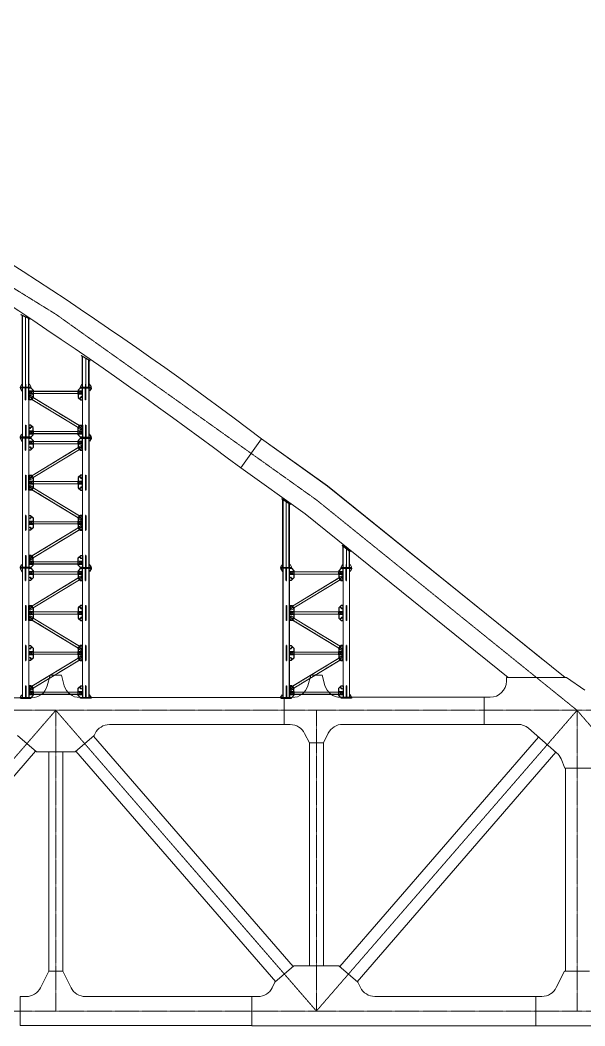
# Model space of a CAD drawing. Extents: x -2876908 to 633791, y -1383861 to 872234.
# Drawn here: x -404600 to -376429, y 749153 to 799314 of the extents above; entities that cross this region are included whole.
import ezdxf

# ---------------------------------------------------------------- set-up
doc = ezdxf.new("R2010")
doc.units = 0
doc.header["$LTSCALE"] = 5
doc.header["$MEASUREMENT"] = 0
doc.linetypes.add('CENTER', pattern=[2, 1.25, -0.25, 0.25, -0.25])
doc.linetypes.add('DASHED', pattern=[0.75, 0.5, -0.25])
doc.layers.get('0').update_dxf_attribs({"linetype": 'CONTINUOUS', "lineweight": 25})
for name, color, linetype, lineweight in [('3中心线', 6, 'CENTER', 18), ('5标注', 3, 'CONTINUOUS', 15), ('7边界线', 8, 'CONTINUOUS', 15), ('DIM', 3, 'CONTINUOUS', 0), ('STGJ_BOLT_THIN', 9, 'CONTINUOUS', 0), ('STXT_XG_END_THIN', 2, 'CONTINUOUS', 0), ('STXT_XG_THIN', 2, 'CONTINUOUS', 0), ('STXT_XG_TNDSH', 6, 'DASHED', 0)]:
    doc.layers.add(name, color=color, linetype=linetype, lineweight=lineweight)
doc.layers.add('M_Prof', color=2, linetype='CONTINUOUS')
doc.layers.add('M_Profx', color=2, linetype='CONTINUOUS')

# ---------------------------------------------------------------- blocks, each defined once
blk = doc.blocks.new('f234w2')
at = {"layer": '3中心线'}
for p, q in [((271704, 1526), (258704, -13474)), ((258704, 1526), (271704, 1526)), ((271704, 1526), (284704, -13474)), ((284704, 1526), (271704, 1526)), ((271704, 1526), (271704, -13474)), ((297704, 1526), (284704, -13474)), ((284704, 1526), (297704, 1526)), ((284704, 1526), (284704, -13474)), ((297704, 1526), (310704, -13474)), ((310704, 1526), (297704, 1526)), ((297704, 1526), (297704, -13474)), ((258704, -13474), (271704, -13474)), ((284704, -13474), (271704, -13474)), ((284704, -13474), (297704, -13474)), ((310704, -13474), (297704, -13474))]:
    blk.add_line(p, q, dxfattribs=at)
at = {"layer": '7边界线'}
for p, q in [((280928, 13615), (281961, 15065)), ((285262, 12712), (281961, 15065)), ((284144, 11327), (280928, 13615)), ((297104, 3154), (285262, 12712)), ((294270, 3154), (284144, 11327)), ((271419, 3273), (271275, 2740)), ((271419, 3273), (271988, 3273)), ((271988, 3273), (272129, 2752)), ((284419, 3285), (284275, 2752)), ((284419, 3285), (284988, 3285)), ((284988, 3285), (285129, 2764)), ((294177, 3154), (297175, 3154)), ((294177, 3154), (294177, 2974)), ((298095, 2530), (297175, 3154)), ((270502, 2150), (268732, 2150)), ((272901, 2162), (274681, 2162)), ((274681, 2162), (283101, 2162)), ((283502, 2162), (283101, 2162)), ((283101, 2162), (283101, 812)), ((285901, 2174), (286312, 2174)), ((293077, 2174), (286312, 2174)), ((293077, 2174), (293377, 2174)), ((293077, 824), (293077, 2174)), ((274381, 812), (274681, 812)), ((274681, 812), (283101, 812)), ((283101, 812), (283401, 812)), ((286312, 824), (286012, 824)), ((293077, 824), (286312, 824)), ((294756, 824), (293077, 824)), ((296686, -590), (295280, 629)), ((270734, -546), (269791, 272)), ((272673, -546), (273616, 272)), ((273578, 239), (283541, -11257)), ((273616, 272), (273665, 370)), ((284117, 370), (284354, -104)), ((285297, 382), (285054, -104)), ((295786, 190), (285866, -11257)), ((284354, -104), (284354, -11224)), ((284354, -104), (285054, -104)), ((285054, -104), (285054, -11224)), ((270696, -513), (260733, -12009)), ((272673, -546), (270734, -546)), ((271354, -546), (271354, -11481)), ((272054, -546), (272054, -11481)), ((272711, -513), (282674, -12009)), ((296654, -562), (286733, -12009)), ((297089, -1357), (296905, -897)), ((298960, -1357), (297089, -1357)), ((297130, -1357), (297130, -11481)), ((270940, -12308), (271354, -11481)), ((271354, -11481), (272054, -11481)), ((272467, -12308), (272054, -11481)), ((283579, -11224), (282636, -12041)), ((285828, -11224), (283579, -11224)), ((285828, -11224), (286771, -12041)), ((296670, -12300), (297080, -11481)), ((298328, -11481), (297080, -11481)), ((282503, -12308), (282636, -12041)), ((286900, -12300), (286771, -12041)), ((269925, -12750), (270225, -12750)), ((269925, -12750), (269925, -14198)), ((273482, -12750), (273182, -12750)), ((273482, -12750), (281487, -12750)), ((281487, -12750), (281787, -12750)), ((281487, -12750), (281487, -14206)), ((287616, -12742), (287916, -12742)), ((295655, -12742), (287916, -12742)), ((295655, -12742), (295955, -12742)), ((295655, -12742), (295655, -14214)), ((281487, -14198), (269925, -14198)), ((281487, -14206), (295655, -14206)), ((307042, -14214), (295655, -14214))]:
    blk.add_line(p, q, dxfattribs=at)
for centre, start, end in [((270502, 2950), 270, 344.8249), ((272901, 2962), 195.1751, 270), ((283502, 2962), 270, 344.8249), ((285901, 2974), 195.1751, 270), ((293377, 2974), 270, 0), ((274381, 12), 90, 153.4349), ((283401, 12), 26.5651, 90), ((286012, 24), 90, 153.4349), ((294756, 24), 49.0856, 90), ((296162, -1195), 21.8014, 49.0856), ((270225, -11950), 270, 333.4349), ((273182, -11950), 206.5651, 270), ((281787, -11950), 270, 333.4349), ((287616, -11942), 206.5651, 270), ((295955, -11942), 270, 333.4349)]:
    blk.add_arc(centre, 800, start, end, dxfattribs=at)
blk = doc.blocks.new('立面图')
at = {"layer": '3中心线'}
blk.add_lwpolyline([(37875, -1387), (50875, 9107), (63875, 18366), (76875, 26391), (89875, 33181), (102875, 38737), (115875, 43058), (128875, 46144), (141875, 47996), (154875, 48613), (167875, 47996), (180875, 46144), (193875, 43058), (206875, 38737), (219875, 33181), (232875, 26391), (245875, 18366), (258875, 9107), (271875, -1387)], dxfattribs=at)
at = {"layer": '7边界线', "ltscale": 0.1}
for p, q in [((255099, 10703), (256132, 12153)), ((259433, 9800), (256132, 12153)), ((258315, 8415), (255099, 10703)), ((270199, 1109), (259433, 9800)), ((268441, 241), (258315, 8415))]:
    blk.add_line(p, q, dxfattribs=at)
for centre, radius, start, end in [((142052, -137707), 188341, 52.72008, 61.04305), ((116915, -173000), 229873, 53.0489, 59.81031)]:
    blk.add_arc(centre, radius, start, end, dxfattribs=at)
at = {"layer": '5标注'}
blk.add_blockref('f234w2', (-25830, -2913), dxfattribs=at)
blk = doc.blocks.new('孔')
blk.add_circle((22022, 20887), 13.3)
at = {"layer": 'STGJ_BOLT_THIN'}
for p, q in [((21992, 20887), (22052, 20887)), ((22022, 20917), (22022, 20857))]:
    blk.add_line(p, q, dxfattribs=at)
blk = doc.blocks.new('6.5M11')
at = {"color": 5}
for p, q in [((128499, 27955), (128499, 28558)), ((128519, 27955), (128519, 28558)), ((128519, 27955), (128499, 27955)), ((128499, 24701), (128499, 23955)), ((128499, 24701), (128519, 24701)), ((128519, 24701), (128519, 23955)), ((128519, 23955), (128499, 23955))]:
    blk.add_line(p, q, dxfattribs=at)
for p, q in [((128499, 28377), (128519, 28377)), ((128499, 28350), (128519, 28350)), ((128499, 28307), (128519, 28307)), ((128499, 28280), (128519, 28280)), ((128499, 28114), (128519, 28114)), ((128499, 28088), (128519, 28088)), ((128499, 28078), (128519, 28078)), ((128499, 28051), (128519, 28051)), ((128499, 26605), (128519, 26605)), ((128499, 26579), (128519, 26579)), ((128499, 26569), (128519, 26569)), ((128499, 26543), (128519, 26543)), ((128499, 26377), (128519, 26377)), ((128499, 26350), (128519, 26350)), ((128499, 26307), (128519, 26307)), ((128499, 26280), (128519, 26280)), ((128499, 26101), (128519, 26101)), ((128499, 26065), (128519, 26065)), ((128519, 24605), (128499, 24605)), ((128519, 24579), (128499, 24579)), ((128519, 24569), (128499, 24569)), ((128519, 24543), (128499, 24543)), ((128519, 24377), (128499, 24377)), ((128519, 24350), (128499, 24350)), ((128519, 24307), (128499, 24307)), ((128519, 24280), (128499, 24280)), ((128519, 24101), (128499, 24101)), ((128519, 24065), (128499, 24065)), ((128519, 22605), (128499, 22605)), ((128519, 22579), (128499, 22579)), ((128519, 22569), (128499, 22569)), ((128519, 22543), (128499, 22543)), ((128519, 22377), (128499, 22377)), ((128519, 22350), (128499, 22350)), ((128519, 22307), (128499, 22307)), ((128519, 22280), (128499, 22280))]:
    blk.add_line(p, q)
at = {"color": 241}
for p, q in [((128499, 26701), (128499, 25955)), ((128519, 26701), (128499, 26701)), ((128519, 26701), (128519, 25955)), ((128499, 25955), (128519, 25955)), ((128499, 22701), (128499, 22093)), ((128499, 22701), (128519, 22701)), ((128519, 22701), (128519, 22093))]:
    blk.add_line(p, q, dxfattribs=at)
at = {"color": 6}
for points in [[(128247, 28578), (128772, 28578), (128772, 28558), (128247, 28558)], [(128247, 22078), (128772, 22078), (128772, 22098), (128247, 22098)]]:
    blk.add_lwpolyline(points, close=True, dxfattribs=at)
for points in [[(128247, 28558), (128247, 28528), (128317, 28408), (128347, 28408)], [(128247, 28558), (128247, 28528), (128317, 28408), (128347, 28408)], [(128247, 22098), (128247, 22128), (128317, 22248), (128347, 22248)], [(128247, 22098), (128247, 22128), (128317, 22248), (128347, 22248)]]:
    blk.add_lwpolyline(points, dxfattribs=at)
at = {"color": 241}
for points in [[(128672, 28558), (128772, 28558), (128882, 28438), (128882, 28109), (128789, 27955), (128672, 27955), (128672, 28558)], [(128672, 24701), (128789, 24701), (128882, 24548), (128882, 24109), (128789, 23955), (128672, 23955), (128672, 24701)]]:
    blk.add_lwpolyline(points, dxfattribs=at)
at = {"color": 5}
for points in [[(128672, 26701), (128761, 26701), (128882, 26580), (128882, 26077), (128761, 25955), (128672, 25955), (128672, 26701)], [(128672, 22701), (128672, 22098), (128772, 22098), (128882, 22218), (128882, 22580), (128761, 22701), (128672, 22701)]]:
    blk.add_lwpolyline(points, dxfattribs=at)
at = {"layer": 'STXT_XG_END_THIN'}
for p, q in [((128347, 28558), (128672, 28558)), ((128347, 22098), (128672, 22098))]:
    blk.add_line(p, q, dxfattribs=at)
at = {"layer": 'STXT_XG_THIN', "color": 2}
for p, q in [((128347, 28558), (128347, 22098)), ((128672, 28558), (128672, 22098))]:
    blk.add_line(p, q, dxfattribs=at)
at = {"layer": 'STXT_XG_TNDSH', "color": 2}
for p, q in [((128355, 28558), (128355, 22098)), ((128664, 28558), (128664, 22098))]:
    blk.add_line(p, q, dxfattribs=at)
for p in [(106715, 7476), (106715, 7406), (106715, 7213), (106775, 7177), (106785, 7476), (106785, 7406), (106715, 5476), (106715, 5406), (106715, 5213), (106785, 5476), (106785, 5406), (106765, 5164), (106715, 3476), (106715, 3406), (106715, 3213), (106775, 3177), (106785, 3476), (106785, 3406)]:
    blk.add_blockref('孔', p)
at = {"xscale": -1, "rotation": 180}
for p in [(106715, 47443), (106765, 47493), (106715, 47251), (106715, 47181), (106785, 47251), (106785, 47181), (106715, 45443), (106775, 45480), (106715, 43443), (106765, 43493), (106715, 43251), (106715, 43181), (106785, 43251), (106785, 43181)]:
    blk.add_blockref('孔', p, dxfattribs=at)
blk = doc.blocks.new('6.5M222')
at = {"color": 241}
for p, q in [((130499, 27955), (130499, 28558)), ((130519, 27955), (130519, 28558)), ((130519, 27955), (130499, 27955)), ((130499, 24701), (130499, 23955)), ((130499, 24701), (130519, 24701)), ((130519, 24701), (130519, 23955)), ((130519, 23955), (130499, 23955))]:
    blk.add_line(p, q, dxfattribs=at)
for p, q in [((130499, 28377), (130519, 28377)), ((130499, 28350), (130519, 28350)), ((130499, 28307), (130519, 28307)), ((130499, 28280), (130519, 28280)), ((130499, 28114), (130519, 28114)), ((130499, 28088), (130519, 28088)), ((130499, 28078), (130519, 28078)), ((130499, 28051), (130519, 28051)), ((130499, 26605), (130519, 26605)), ((130499, 26579), (130519, 26579)), ((130499, 26569), (130519, 26569)), ((130499, 26543), (130519, 26543)), ((130499, 26377), (130519, 26377)), ((130499, 26350), (130519, 26350)), ((130499, 26307), (130519, 26307)), ((130499, 26280), (130519, 26280)), ((130499, 26101), (130519, 26101)), ((130499, 26065), (130519, 26065)), ((130519, 24605), (130499, 24605)), ((130519, 24579), (130499, 24579)), ((130519, 24569), (130499, 24569)), ((130519, 24543), (130499, 24543)), ((130519, 24377), (130499, 24377)), ((130519, 24350), (130499, 24350)), ((130519, 24307), (130499, 24307)), ((130519, 24280), (130499, 24280)), ((130519, 24101), (130499, 24101)), ((130519, 24065), (130499, 24065)), ((130499, 22605), (130519, 22605)), ((130499, 22579), (130519, 22579)), ((130499, 22569), (130519, 22569)), ((130499, 22543), (130519, 22543)), ((130499, 22377), (130519, 22377)), ((130499, 22350), (130519, 22350)), ((130499, 22307), (130519, 22307)), ((130499, 22280), (130519, 22280))]:
    blk.add_line(p, q)
at = {"color": 5}
for p, q in [((130499, 26701), (130499, 25955)), ((130519, 26701), (130499, 26701)), ((130519, 26701), (130519, 25955)), ((130499, 25955), (130519, 25955)), ((130499, 22701), (130499, 22098)), ((130519, 22701), (130499, 22701)), ((130519, 22701), (130519, 22098))]:
    blk.add_line(p, q, dxfattribs=at)
for points in [[(130347, 28558), (130247, 28558), (130137, 28438), (130137, 28077), (130258, 27955), (130347, 27955)], [(130347, 24701), (130258, 24701), (130137, 24580), (130137, 24077), (130258, 23955), (130347, 23955)]]:
    blk.add_lwpolyline(points, dxfattribs=at)
at = {"color": 6}
for points in [[(130772, 28578), (130247, 28578), (130247, 28558), (130772, 28558)], [(130772, 22078), (130247, 22078), (130247, 22098), (130772, 22098)]]:
    blk.add_lwpolyline(points, close=True, dxfattribs=at)
for points in [[(130772, 28558), (130772, 28528), (130702, 28408), (130672, 28408)], [(130772, 28558), (130772, 28528), (130702, 28408), (130672, 28408)], [(130772, 22098), (130772, 22128), (130702, 22248), (130672, 22248)], [(130772, 22098), (130772, 22128), (130702, 22248), (130672, 22248)]]:
    blk.add_lwpolyline(points, dxfattribs=at)
at = {"color": 241}
for points in [[(130347, 26701), (130230, 26701), (130137, 26548), (130137, 26109), (130230, 25955), (130347, 25955), (130347, 26701)], [(130347, 22701), (130347, 22098), (130247, 22098), (130137, 22218), (130137, 22548), (130230, 22701), (130347, 22701)]]:
    blk.add_lwpolyline(points, dxfattribs=at)
at = {"layer": 'STXT_XG_END_THIN'}
for p, q in [((130672, 28558), (130347, 28558)), ((130672, 22098), (130347, 22098))]:
    blk.add_line(p, q, dxfattribs=at)
at = {"layer": 'STXT_XG_THIN', "color": 2}
for p, q in [((130347, 22098), (130347, 28558)), ((130672, 22098), (130672, 28558))]:
    blk.add_line(p, q, dxfattribs=at)
at = {"layer": 'STXT_XG_TNDSH', "color": 2}
for p, q in [((130355, 22098), (130355, 28558)), ((130664, 22098), (130664, 28558))]:
    blk.add_line(p, q, dxfattribs=at)
at = {"xscale": -1}
for p in [(152234, 7476), (152234, 7406), (152304, 7476), (152304, 7406), (152304, 7213), (152254, 7164), (152234, 5476), (152234, 5406), (152244, 5177), (152304, 5476), (152304, 5406), (152304, 5213), (152234, 3476), (152234, 3406), (152254, 3164), (152304, 3476), (152304, 3406), (152304, 3213)]:
    blk.add_blockref('孔', p, dxfattribs=at)
at = {"rotation": 180}
for p in [(152244, 47480), (152304, 47443), (152254, 45493), (152304, 45443), (152244, 43480), (152304, 43443), (152234, 43251), (152234, 43181), (152304, 43251), (152304, 43181)]:
    blk.add_blockref('孔', p, dxfattribs=at)
blk = doc.blocks.new('sahdlfhaskfhkjs')
at = {"layer": 'STXT_XG_END_THIN', "color": 3}
for p, q in [((11556664, 547825), (11556664, 547665)), ((11559299, 547665), (11559299, 547825)), ((11556664, 547665), (11556874, 547665)), ((11556664, 545825), (11556664, 545665)), ((11559299, 545665), (11559299, 545825)), ((11556664, 545665), (11556874, 545665)), ((11556664, 543825), (11556664, 543665)), ((11559299, 543665), (11559299, 543825)), ((11556664, 543665), (11556874, 543665)), ((11556664, 541825), (11556664, 541665)), ((11559299, 541665), (11559299, 541825)), ((11556664, 541665), (11556874, 541665))]:
    blk.add_line(p, q, dxfattribs=at)
at = {"layer": 'STXT_XG_THIN', "color": 3}
for p, q in [((11556874, 547825), (11556664, 547825)), ((11556864, 547825), (11556864, 547665)), ((11556874, 547825), (11556874, 547665)), ((11559089, 547802), (11556874, 547802)), ((11559089, 547825), (11559089, 547665)), ((11559299, 547825), (11559089, 547825)), ((11559099, 547825), (11559099, 547665)), ((11559089, 547688), (11556874, 547688)), ((11559299, 547665), (11559089, 547665)), ((11556874, 545825), (11556664, 545825)), ((11556864, 545825), (11556864, 545665)), ((11556874, 545825), (11556874, 545665)), ((11559089, 545802), (11556874, 545802)), ((11559089, 545825), (11559089, 545665)), ((11559299, 545825), (11559089, 545825)), ((11559099, 545825), (11559099, 545665)), ((11559089, 545688), (11556874, 545688)), ((11559299, 545665), (11559089, 545665)), ((11556874, 543825), (11556664, 543825)), ((11556864, 543825), (11556864, 543665)), ((11556874, 543825), (11556874, 543665)), ((11559089, 543802), (11556874, 543802)), ((11559089, 543825), (11559089, 543665)), ((11559299, 543825), (11559089, 543825)), ((11559099, 543825), (11559099, 543665)), ((11559089, 543688), (11556874, 543688)), ((11559299, 543665), (11559089, 543665)), ((11556874, 541825), (11556664, 541825)), ((11556864, 541825), (11556864, 541665)), ((11556874, 541825), (11556874, 541665)), ((11559089, 541802), (11556874, 541802)), ((11559089, 541825), (11559089, 541665)), ((11559299, 541825), (11559089, 541825)), ((11559099, 541825), (11559099, 541665)), ((11559089, 541688), (11556874, 541688)), ((11559299, 541665), (11559089, 541665))]:
    blk.add_line(p, q, dxfattribs=at)
at = {"layer": 'STXT_XG_THIN', "color": 241}
for p, q in [((11556664, 547530), (11556712, 547609)), ((11556664, 547530), (11556664, 547451)), ((11556664, 547451), (11556787, 547377)), ((11556870, 547513), (11556712, 547609)), ((11556862, 547519), (11556779, 547382)), ((11556870, 547513), (11556787, 547377)), ((11559105, 545997), (11556799, 547396)), ((11559164, 546094), (11556858, 547494)), ((11559176, 546114), (11559093, 545977)), ((11559093, 545977), (11559251, 545881)), ((11559184, 546108), (11559101, 545972)), ((11559299, 546039), (11559176, 546114)), ((11559299, 545960), (11559251, 545881)), ((11559299, 545960), (11559299, 546039)), ((11559105, 545494), (11556799, 544094)), ((11559164, 545396), (11556858, 543997)), ((11559093, 545513), (11559251, 545609)), ((11559176, 545377), (11559093, 545513)), ((11559184, 545382), (11559101, 545519)), ((11559299, 545451), (11559176, 545377)), ((11559299, 545530), (11559251, 545609)), ((11559299, 545530), (11559299, 545451)), ((11556664, 544039), (11556787, 544114)), ((11556664, 543960), (11556664, 544039)), ((11556664, 543960), (11556712, 543881)), ((11556870, 543977), (11556712, 543881)), ((11556862, 543972), (11556779, 544108)), ((11556870, 543977), (11556787, 544114)), ((11556664, 543530), (11556712, 543609)), ((11556664, 543530), (11556664, 543451)), ((11556664, 543451), (11556787, 543377)), ((11556870, 543513), (11556712, 543609)), ((11556862, 543519), (11556779, 543382)), ((11556870, 543513), (11556787, 543377)), ((11559105, 541997), (11556799, 543396)), ((11559164, 542094), (11556858, 543494)), ((11559176, 542114), (11559093, 541977)), ((11559093, 541977), (11559251, 541881)), ((11559184, 542108), (11559101, 541972)), ((11559299, 542039), (11559176, 542114)), ((11559299, 541960), (11559251, 541881)), ((11559299, 541960), (11559299, 542039))]:
    blk.add_line(p, q, dxfattribs=at)
at = {"layer": 'STXT_XG_TNDSH', "color": 3}
for p, q in [((11559089, 547798), (11556874, 547798)), ((11559089, 547692), (11556874, 547692)), ((11559089, 545798), (11556874, 545798)), ((11559089, 545692), (11556874, 545692)), ((11559089, 543798), (11556874, 543798)), ((11559089, 543692), (11556874, 543692)), ((11559089, 541798), (11556874, 541798)), ((11559089, 541692), (11556874, 541692))]:
    blk.add_line(p, q, dxfattribs=at)
at = {"layer": 'STXT_XG_TNDSH', "color": 241}
for p, q in [((11559107, 546000), (11556801, 547400)), ((11559162, 546091), (11556856, 547490)), ((11559107, 545490), (11556801, 544091)), ((11559162, 545400), (11556856, 544000)), ((11559107, 542000), (11556801, 543400)), ((11559162, 542091), (11556856, 543490))]:
    blk.add_line(p, q, dxfattribs=at)
for name, p in [('6.5M11', (11427972, 519417)), ('6.5M222', (11428972, 519417))]:
    blk.add_blockref(name, p)
blk = doc.blocks.new('hsldhflksfdjl')
at = {"color": 5}
for p, q in [((11524943, 547792), (11524943, 548395)), ((11524963, 547792), (11524963, 548395)), ((11524943, 547792), (11524963, 547792)), ((11527943, 546538), (11527943, 545935)), ((11527963, 546538), (11527943, 546538)), ((11527963, 546538), (11527963, 545935))]:
    blk.add_line(p, q, dxfattribs=at)
at = {"color": 241}
for p, q in [((11527943, 547792), (11527943, 548395)), ((11527963, 547792), (11527963, 548395)), ((11527963, 547792), (11527943, 547792)), ((11524943, 546538), (11524943, 545935)), ((11524943, 546538), (11524963, 546538)), ((11524963, 546538), (11524963, 545935))]:
    blk.add_line(p, q, dxfattribs=at)
for p, q in [((11524963, 548213), (11524943, 548213)), ((11524963, 548186), (11524943, 548186)), ((11524963, 548143), (11524943, 548143)), ((11524963, 548116), (11524943, 548116)), ((11524963, 547950), (11524943, 547950)), ((11524963, 547924), (11524943, 547924)), ((11524963, 547914), (11524943, 547914)), ((11524963, 547887), (11524943, 547887)), ((11527943, 548213), (11527963, 548213)), ((11527943, 548186), (11527963, 548186)), ((11527943, 548143), (11527963, 548143)), ((11527943, 548116), (11527963, 548116)), ((11527943, 547950), (11527963, 547950)), ((11527943, 547924), (11527963, 547924)), ((11527943, 547914), (11527963, 547914)), ((11527943, 547887), (11527963, 547887)), ((11524963, 546442), (11524943, 546442)), ((11524963, 546415), (11524943, 546415)), ((11524963, 546405), (11524943, 546405)), ((11524963, 546379), (11524943, 546379)), ((11527943, 546442), (11527963, 546442)), ((11527943, 546415), (11527963, 546415)), ((11527943, 546405), (11527963, 546405)), ((11527943, 546379), (11527963, 546379)), ((11524963, 546213), (11524943, 546213)), ((11524963, 546186), (11524943, 546186)), ((11524963, 546143), (11524943, 546143)), ((11524963, 546116), (11524943, 546116)), ((11527943, 546213), (11527963, 546213)), ((11527943, 546186), (11527963, 546186)), ((11527943, 546143), (11527963, 546143)), ((11527943, 546116), (11527963, 546116))]:
    blk.add_line(p, q)
at = {"color": 6}
for points in [[(11524691, 548415), (11525216, 548415), (11525216, 548395), (11524691, 548395)], [(11528216, 548415), (11527691, 548415), (11527691, 548395), (11528216, 548395)], [(11524691, 545915), (11525216, 545915), (11525216, 545935), (11524691, 545935)], [(11528216, 545915), (11527691, 545915), (11527691, 545935), (11528216, 545935)]]:
    blk.add_lwpolyline(points, close=True, dxfattribs=at)
for points in [[(11524691, 548395), (11524691, 548365), (11524761, 548245), (11524791, 548245)], [(11524691, 548395), (11524691, 548365), (11524761, 548245), (11524791, 548245)], [(11528216, 548395), (11528216, 548365), (11528146, 548245), (11528116, 548245)], [(11528216, 548395), (11528216, 548365), (11528146, 548245), (11528116, 548245)], [(11524691, 545935), (11524691, 545965), (11524761, 546085), (11524791, 546085)], [(11524691, 545935), (11524691, 545965), (11524761, 546085), (11524791, 546085)], [(11528216, 545935), (11528216, 545965), (11528146, 546085), (11528116, 546085)], [(11528216, 545935), (11528216, 545965), (11528146, 546085), (11528116, 546085)]]:
    blk.add_lwpolyline(points, dxfattribs=at)
at = {"color": 241}
for points in [[(11525116, 547792), (11525116, 548395), (11525216, 548395), (11525326, 548275), (11525326, 547945), (11525233, 547792), (11525116, 547792)], [(11527791, 546538), (11527791, 545935), (11527691, 545935), (11527580, 546055), (11527580, 546384), (11527674, 546538), (11527791, 546538)]]:
    blk.add_lwpolyline(points, dxfattribs=at)
at = {"color": 5}
for points in [[(11527791, 547792), (11527791, 548395), (11527691, 548395), (11527580, 548275), (11527580, 547913), (11527701, 547792), (11527791, 547792)], [(11525116, 546538), (11525116, 545935), (11525216, 545935), (11525326, 546055), (11525326, 546416), (11525205, 546538), (11525116, 546538)]]:
    blk.add_lwpolyline(points, dxfattribs=at)
at = {"layer": 'STXT_XG_END_THIN'}
for p, q in [((11524791, 548395), (11525116, 548395)), ((11528116, 548395), (11527791, 548395)), ((11524791, 545935), (11525116, 545935)), ((11528116, 545935), (11527791, 545935))]:
    blk.add_line(p, q, dxfattribs=at)
at = {"layer": 'STXT_XG_END_THIN', "color": 3}
for p, q in [((11525136, 548245), (11525136, 548085)), ((11525136, 548085), (11525346, 548085)), ((11527771, 548085), (11527771, 548245)), ((11525136, 546245), (11525136, 546085)), ((11525136, 546085), (11525346, 546085)), ((11527771, 546085), (11527771, 546245))]:
    blk.add_line(p, q, dxfattribs=at)
at = {"layer": 'STXT_XG_THIN', "color": 2}
for p, q in [((11524791, 548395), (11524791, 545935)), ((11525116, 548395), (11525116, 545935)), ((11527791, 545935), (11527791, 548395)), ((11528116, 545935), (11528116, 548395))]:
    blk.add_line(p, q, dxfattribs=at)
at = {"layer": 'STXT_XG_THIN', "color": 3}
for p, q in [((11525346, 548245), (11525136, 548245)), ((11525336, 548245), (11525336, 548085)), ((11525346, 548245), (11525346, 548085)), ((11527560, 548222), (11525346, 548222)), ((11527560, 548108), (11525346, 548108)), ((11527560, 548245), (11527560, 548085)), ((11527771, 548245), (11527560, 548245)), ((11527771, 548085), (11527560, 548085)), ((11527570, 548245), (11527570, 548085)), ((11525346, 546245), (11525136, 546245)), ((11525336, 546245), (11525336, 546085)), ((11525346, 546245), (11525346, 546085)), ((11527560, 546222), (11525346, 546222)), ((11527560, 546108), (11525346, 546108)), ((11527560, 546245), (11527560, 546085)), ((11527771, 546245), (11527560, 546245)), ((11527771, 546085), (11527560, 546085)), ((11527570, 546245), (11527570, 546085))]:
    blk.add_line(p, q, dxfattribs=at)
at = {"layer": 'STXT_XG_THIN', "color": 241}
for p, q in [((11525136, 547950), (11525184, 548029)), ((11525136, 547950), (11525136, 547871)), ((11525136, 547871), (11525259, 547796)), ((11525342, 547933), (11525184, 548029)), ((11525333, 547938), (11525250, 547801)), ((11525342, 547933), (11525259, 547796)), ((11527576, 546416), (11525271, 547816)), ((11527636, 546514), (11525330, 547913)), ((11527647, 546533), (11527564, 546396)), ((11527564, 546396), (11527723, 546300)), ((11527656, 546528), (11527573, 546391)), ((11527771, 546458), (11527647, 546533)), ((11527771, 546380), (11527723, 546300)), ((11527771, 546380), (11527771, 546458))]:
    blk.add_line(p, q, dxfattribs=at)
at = {"layer": 'STXT_XG_TNDSH', "color": 2}
for p, q in [((11524799, 548395), (11524799, 545935)), ((11525108, 548395), (11525108, 545935)), ((11527799, 545935), (11527799, 548395)), ((11528108, 545935), (11528108, 548395))]:
    blk.add_line(p, q, dxfattribs=at)
at = {"layer": 'STXT_XG_TNDSH', "color": 241}
for p, q in [((11527578, 546419), (11525273, 547819)), ((11527633, 546510), (11525328, 547910))]:
    blk.add_line(p, q, dxfattribs=at)
at = {"layer": 'STXT_XG_TNDSH', "color": 3}
for p, q in [((11527560, 548218), (11525346, 548218)), ((11527560, 548112), (11525346, 548112)), ((11527560, 546218), (11525346, 546218)), ((11527560, 546112), (11525346, 546112))]:
    blk.add_line(p, q, dxfattribs=at)
for p in [(11503159, 527312), (11503159, 527242), (11503159, 527050), (11503219, 527013), (11503229, 527312), (11503229, 527242)]:
    blk.add_blockref('孔', p)
at = {"xscale": -1}
for p in [(11549677, 527312), (11549677, 527242), (11549698, 527000), (11549747, 527312), (11549747, 527242), (11549747, 527050)]:
    blk.add_blockref('孔', p, dxfattribs=at)
at = {"xscale": -1, "rotation": 180}
for p in [(11503159, 567280), (11503208, 567329), (11503159, 567087), (11503159, 567017), (11503229, 567087), (11503229, 567017)]:
    blk.add_blockref('孔', p, dxfattribs=at)
at = {"rotation": 180}
for p in [(11549688, 567316), (11549747, 567280), (11549677, 567087), (11549677, 567017), (11549747, 567087), (11549747, 567017)]:
    blk.add_blockref('孔', p, dxfattribs=at)

msp = doc.modelspace()

# ---------------------------------------------------------------- linework, layer by layer
for p, q in [((-404588.667, 780993.227), (-404588.667, 781013.227)), ((-404063.667, 780993.227), (-404063.667, 781013.227)), ((-401588.667, 780993.227), (-401588.667, 781013.227)), ((-401063.667, 780993.227), (-401063.667, 781013.227)), ((-391588.667, 771993.227), (-391588.667, 772013.227)), ((-391063.667, 771993.227), (-391063.667, 772013.227)), ((-388588.667, 771993.227), (-388588.667, 772013.227)), ((-388063.667, 771993.227), (-388063.667, 772013.227))]:
    msp.add_line(p, q)
at = {"layer": '7边界线'}
for points in [[(-404112.814, 784391.471), (-404557.813, 784620.128), (-404548.667, 784637.928), (-404103.668, 784409.271)], [(-401118.903, 782322.056), (-401553.289, 782570.284), (-401543.36, 782587.659), (-401108.974, 782339.431)], [(-391131.22, 775154.192), (-391543.759, 775437.247), (-391532.436, 775453.749), (-391119.898, 775170.694)], [(-388145.298, 772792.319), (-388532.394, 773109.281), (-388519.715, 773124.764), (-388132.619, 772807.803)]]:
    msp.add_lwpolyline(points, close=True, dxfattribs=at)
at = {"layer": 'DIM'}
for p, q in [((-404326.167, 784523.6), (-404326.167, 780993.227)), ((-401326.167, 782463.545), (-401326.167, 780993.227)), ((-404518.167, 781163.227), (-404588.667, 781043.227)), ((-404588.667, 781013.227), (-404588.667, 781043.227)), ((-404063.667, 781013.227), (-404588.667, 781013.227)), ((-404518.167, 781163.227), (-404488.667, 781163.227)), ((-404321.167, 781163.227), (-404331.167, 781163.227)), ((-404331.167, 781163.227), (-404331.167, 781013.227)), ((-404321.167, 781163.227), (-404321.167, 781013.227)), ((-404134.167, 781163.227), (-404163.667, 781163.227)), ((-404134.167, 781163.227), (-404063.667, 781043.227)), ((-404063.667, 781013.227), (-404063.667, 781043.227)), ((-401518.167, 781163.227), (-401588.667, 781043.227)), ((-401588.667, 781013.227), (-401588.667, 781043.227)), ((-401063.667, 781013.227), (-401588.667, 781013.227)), ((-401518.167, 781163.227), (-401488.667, 781163.227)), ((-401321.167, 781163.227), (-401331.167, 781163.227)), ((-401331.167, 781163.227), (-401331.167, 781013.227)), ((-401321.167, 781163.227), (-401321.167, 781013.227)), ((-401134.167, 781163.227), (-401163.667, 781163.227)), ((-401134.167, 781163.227), (-401063.667, 781043.227)), ((-401063.667, 781013.227), (-401063.667, 781043.227)), ((-404063.667, 780993.227), (-404588.667, 780993.227)), ((-401063.667, 780993.227), (-401588.667, 780993.227)), ((-391326.167, 775312.221), (-391326.167, 771993.227)), ((-388326.167, 772966.284), (-388326.167, 771993.227)), ((-391518.167, 772163.227), (-391588.667, 772043.227)), ((-391588.667, 772013.227), (-391588.667, 772043.227)), ((-391063.667, 772013.227), (-391588.667, 772013.227)), ((-391063.667, 771993.227), (-391588.667, 771993.227)), ((-391518.167, 772163.227), (-391488.667, 772163.227)), ((-391321.167, 772163.227), (-391331.167, 772163.227)), ((-391331.167, 772163.227), (-391331.167, 772013.227)), ((-391321.167, 772163.227), (-391321.167, 772013.227)), ((-391134.167, 772163.227), (-391163.667, 772163.227)), ((-391134.167, 772163.227), (-391063.667, 772043.227)), ((-391063.667, 772013.227), (-391063.667, 772043.227)), ((-388518.167, 772163.227), (-388588.667, 772043.227)), ((-388588.667, 772013.227), (-388588.667, 772043.227)), ((-388063.667, 772013.227), (-388588.667, 772013.227)), ((-388063.667, 771993.227), (-388588.667, 771993.227)), ((-388518.167, 772163.227), (-388488.667, 772163.227)), ((-388321.167, 772163.227), (-388331.167, 772163.227)), ((-388331.167, 772163.227), (-388331.167, 772013.227)), ((-388321.167, 772163.227), (-388321.167, 772013.227)), ((-388134.167, 772163.227), (-388163.667, 772163.227)), ((-388134.167, 772163.227), (-388063.667, 772043.227)), ((-388063.667, 772013.227), (-388063.667, 772043.227))]:
    msp.add_line(p, q, dxfattribs=at)
at = {"layer": 'M_Prof'}
for p, q in [((-404488.767, 781013.227), (-404488.767, 784584.65)), ((-404163.567, 781013.227), (-404163.567, 784417.55)), ((-401488.767, 781013.227), (-401488.767, 782533.413)), ((-401163.567, 781013.227), (-401163.567, 782347.579)), ((-391488.767, 772013.227), (-391488.767, 775399.516)), ((-391163.567, 772013.227), (-391163.567, 775176.387)), ((-388488.767, 772013.227), (-388488.767, 773073.559)), ((-388163.567, 772013.227), (-388163.567, 772807.278))]:
    msp.add_line(p, q, dxfattribs=at)
at = {"layer": 'M_Profx'}
for p, q in [((-404480.762, 781013.227), (-404480.762, 784580.537)), ((-404171.572, 781013.227), (-404171.572, 784421.663)), ((-401480.762, 781013.227), (-401480.762, 782528.839)), ((-401171.572, 781013.227), (-401171.572, 782352.153)), ((-391480.762, 772013.227), (-391480.762, 775394.023)), ((-391171.572, 772013.227), (-391171.572, 775181.879)), ((-388480.762, 772013.227), (-388480.762, 773067.004)), ((-388171.572, 772013.227), (-388171.572, 772813.833))]:
    msp.add_line(p, q, dxfattribs=at)

# ---------------------------------------------------------------- block references
msp.add_blockref('hsldhflksfdjl', (-11929279.304, 232578.584))
at = {"xscale": -1}
for p in [(11155155.329, 230498.09), (11155155.329, 223998.09), (11168155.329, 223998.09)]:
    msp.add_blockref('sahdlfhaskfhkjs', p, dxfattribs=at)
at = {"layer": '5标注'}
msp.add_blockref('立面图', (-648694.383, 766279.851), dxfattribs=at)

doc.saveas('drawing.dxf')
